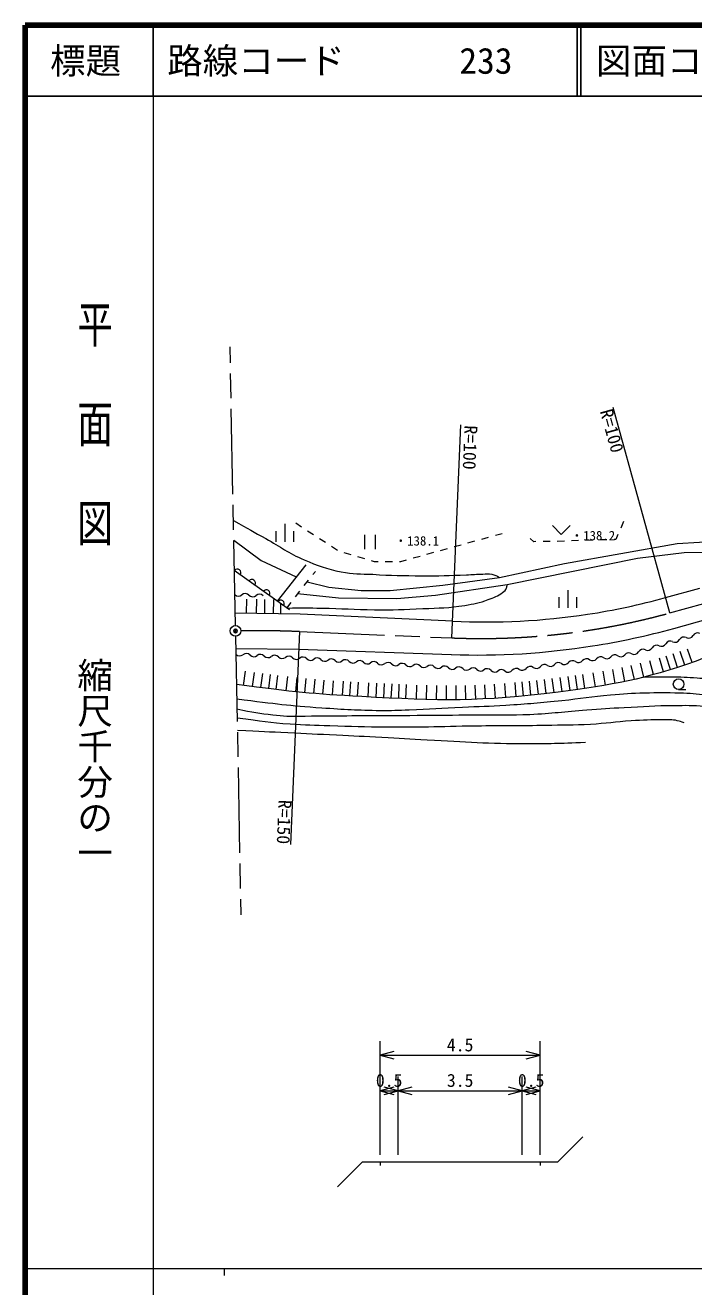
# Model space of a CAD drawing. Units: millimetres, scale not verified, with parts at other scales. Extents: x 40000 to 680000, y 20000 to 380000.
# Drawn here: x 40000 to 134153, y 202409 to 380000 of the extents above; entities that cross this region are included whole.
import ezdxf
from ezdxf.enums import TextEntityAlignment as Align

# ---------------------------------------------------------------- set-up
doc = ezdxf.new("R2010")
doc.units = ezdxf.units.MM
doc.header["$LTSCALE"] = 1000
doc.header["$PDMODE"] = 32
doc.header["$PDSIZE"] = 500
doc.linetypes.add('CHAIN', pattern=[18.5, 12, -1.5, 3.5, -1.5])
for name, color, linetype, lineweight in [('M-BGD', 7, 'Continuous', 13), ('M-BMK', 2, 'CHAIN', 13), ('M-BMK-SRVR', 3, 'Continuous', 13), ('M-STR-HTXT', 7, 'Continuous', 13), ('M-TTL', 2, 'Continuous', 140), ('M-TTL-BAND', 7, 'Continuous', 13), ('M-TTL-LINE', 7, 'Continuous', 25)]:
    doc.layers.add(name, color=color, linetype=linetype, lineweight=lineweight)
doc.layers.add('M-OTRS', color=6, linetype='Continuous')
doc.layers.add('M-TTL-TXT', color=7, linetype='Continuous')
doc.styles.add('@ＭＳ ゴシック', font='')
doc.styles.add('ＭＳ ゴシック', font='')
doc.styles.get('@ＭＳ ゴシック').set_extended_font_data('@MS Gothic')
doc.styles.get('ＭＳ ゴシック').set_extended_font_data('MS Gothic')

msp = doc.modelspace()

# ---------------------------------------------------------------- linework, layer by layer
at = {"layer": 'M-BGD'}
for p, q in [((130766, 297260), (122797, 326182)), ((100090, 293752), (101324, 323727)), ((76585, 307295), (76585, 309795)), ((78091, 309929), (78930, 309385)), ((114239, 309580), (115489, 308330)), ((116739, 309580), (115489, 308330)), ((124247, 310144), (123857, 309223)), ((69368, 307500), (73231, 304626)), ((75335, 307295), (75335, 308795)), ((77835, 307295), (77835, 308795)), ((79770, 308841), (80609, 308297)), ((81448, 307753), (82287, 307209)), ((87802, 308261), (87802, 306261)), ((89302, 308261), (89302, 306261)), ((102356, 307135), (103320, 307401)), ((104283, 307667), (105247, 307934)), ((106211, 308200), (107175, 308466)), ((111636, 307295), (111096, 307752)), ((111929, 307300), (111636, 307295)), ((113929, 307329), (112929, 307315)), ((115928, 307377), (114929, 307344)), ((117927, 307442), (116928, 307409)), ((119926, 307506), (118927, 307474)), ((121925, 307571), (120926, 307539)), ((123175, 307612), (122925, 307604)), ((123467, 308302), (123175, 307612)), ((131793, 307026), (138139, 307422)), ((83126, 306665), (83965, 306122)), ((84886, 305756), (85846, 305477)), ((96572, 305537), (97536, 305803)), ((98500, 306070), (99464, 306336)), ((100428, 306602), (101392, 306869)), ((115967, 304249), (131793, 307026)), ((132801, 305708), (126238, 304921)), ((141039, 305859), (132801, 305708)), ((73231, 304626), (78167, 302335)), ((79502, 304018), (75468, 298931)), ((86807, 305198), (87767, 304918)), ((88727, 304639), (89135, 304521)), ((89135, 304521), (89710, 304521)), ((90710, 304521), (91710, 304521)), ((92710, 304521), (92893, 304521)), ((92893, 304521), (93681, 304738)), ((94645, 305005), (95608, 305271)), ((106814, 302257), (115967, 304249)), ((126238, 304921), (107855, 301238)), ((77203, 297685), (69448, 303255)), ((80516, 302686), (80858, 303122)), ((98793, 301156), (106814, 302257)), ((78052, 299535), (78668, 300322)), ((79284, 301110), (79900, 301898)), ((79702, 301645), (82750, 300878)), ((82750, 300878), (87291, 300402)), ((87291, 300402), (91377, 300442)), ((91377, 300442), (98793, 301156)), ((107855, 301238), (97775, 299698)), ((116444, 297987), (116444, 300487)), ((130168, 299429), (134988, 300757)), ((71173, 297211), (71205, 299211)), ((72574, 297189), (72606, 299188)), ((73723, 297170), (73755, 299170)), ((74957, 297150), (74989, 299150)), ((75993, 297133), (76016, 298537)), ((76820, 297959), (77436, 298747)), ((84113, 299363), (78365, 299935)), ((92351, 299262), (84113, 299363)), ((97775, 299698), (92351, 299262)), ((115194, 297987), (115194, 299487)), ((117694, 297987), (117694, 299487)), ((78733, 297089), (69561, 297237)), ((100210, 296097), (78709, 297090)), ((131363, 295090), (136184, 296419)), ((78608, 294637), (77373, 264663)), ((69655, 292238), (78531, 292183)), ((78507, 292184), (100016, 291406)), ((131850, 289593), (131238, 291497)), ((132872, 289927), (132239, 291825)), ((133931, 290286), (133280, 292177)), ((124454, 287618), (124045, 289576)), ((125793, 287912), (125345, 289861)), ((127136, 288235), (126648, 290175)), ((128500, 288593), (127972, 290522)), ((129899, 288991), (129334, 290910)), ((130861, 289281), (130271, 291192)), ((70747, 287072), (71015, 289054)), ((72016, 286902), (72278, 288884)), ((73193, 286748), (73449, 288731)), ((74290, 286608), (74539, 288592)), ((75318, 286481), (75558, 288466)), ((76754, 286313), (76978, 288300)), ((78097, 286167), (78303, 288157)), ((79383, 286041), (79569, 288032)), ((80650, 285929), (80816, 287922)), ((81934, 285828), (82082, 287823)), ((83273, 285734), (83406, 287730)), ((112268, 285789), (112044, 287776)), ((113360, 285916), (113123, 287902)), ((114484, 286054), (114233, 288038)), ((115616, 286200), (115356, 288183)), ((116726, 286348), (116459, 288330)), ((117793, 286494), (117516, 288475)), ((118822, 286641), (118533, 288620)), ((120303, 286866), (119991, 288842)), ((121725, 287101), (121385, 289072)), ((123103, 287350), (122731, 289315)), ((84703, 285643), (84825, 287639)), ((85725, 285581), (85843, 287578)), ((86816, 285518), (86930, 287515)), ((88285, 285435), (88396, 287432)), ((89407, 285374), (89513, 287371)), ((90497, 285317), (90599, 287315)), ((91559, 285265), (91654, 287263)), ((92594, 285218), (92682, 287216)), ((93605, 285175), (93684, 287174)), ((95083, 285122), (95148, 287121)), ((96522, 285082), (96569, 287081)), ((97931, 285055), (97958, 287055)), ((99318, 285044), (99323, 287044)), ((100693, 285050), (100673, 287049)), ((102063, 285072), (102018, 287071)), ((103438, 285112), (103366, 287111)), ((104826, 285171), (104727, 287169)), ((106236, 285251), (106110, 287247)), ((107676, 285351), (107524, 287345)), ((109156, 285474), (108978, 287466)), ((110169, 285568), (109975, 287559)), ((111205, 285673), (110996, 287662)), ((132016, 286497), (133016, 286497))]:
    msp.add_line(p, q, dxfattribs=at)
msp.add_circle((132016, 287247), 750, dxfattribs=at)
for centre, radius, start, end in [((69893, 302935), 500, 324.30771, 144.30771), ((71923, 301477), 500, 324.30771, 144.30771), ((73954, 300018), 500, 324.30771, 144.30771), ((70033, 300353), 725, 224.01749, 311.22313), ((70989, 299263), 725, 44.01749, 131.22313), ((72032, 300270), 725, 224.01749, 311.22313), ((72987, 299180), 725, 44.01749, 131.22313), ((75984, 298560), 500, 324.30771, 144.30771), ((104205, 393668), 97750, 278.81425, 285.4031), ((104705, 393693), 97700, 267.34913, 278.52211), ((104205, 393668), 102250, 278.81425, 285.4031), ((130847, 292576), 725, 63.06861, 150.27425), ((131503, 293868), 725, 243.06861, 330.27425), ((132763, 293149), 725, 63.06861, 150.27425), ((133419, 294442), 725, 243.06861, 330.27425), ((134678, 293723), 725, 63.06861, 150.27425), ((70202, 291947), 725, 222.77388, 309.97952), ((71134, 290836), 725, 42.77388, 129.97952), ((72198, 291821), 725, 222.77388, 309.97952), ((73130, 290710), 725, 42.77388, 129.97952), ((75126, 290583), 725, 42.77388, 129.97952), ((103705, 393637), 102298, 267.92058, 279.09354), ((123022, 290641), 725, 54.21081, 141.41645), ((123870, 291817), 725, 234.21081, 321.41645), ((125003, 290913), 725, 54.21081, 141.41645), ((125756, 292147), 725, 243.06861, 330.27425), ((127015, 291428), 725, 63.06861, 150.27425), ((127671, 292721), 725, 243.06861, 330.27425), ((128931, 292002), 725, 63.06861, 150.27425), ((129587, 293295), 725, 243.06861, 330.27425), ((74194, 291695), 725, 222.77388, 309.97952), ((76190, 291568), 725, 222.77388, 309.97952), ((77122, 290457), 725, 42.77388, 129.97952), ((78186, 291442), 725, 222.77388, 309.97952), ((79118, 290331), 725, 42.77388, 129.97952), ((80182, 291315), 725, 222.77388, 309.97952), ((81114, 290204), 725, 42.77388, 129.97952), ((82178, 291189), 725, 222.77388, 309.97952), ((83110, 290078), 725, 42.77388, 129.97952), ((84174, 291063), 725, 222.77388, 309.97952), ((85106, 289952), 725, 42.77388, 129.97952), ((86170, 290936), 725, 222.77388, 309.97952), ((87102, 289825), 725, 42.77388, 129.97952), ((88166, 290810), 725, 222.77388, 309.97952), ((89098, 289699), 725, 42.77388, 129.97952), ((90162, 290683), 725, 222.77388, 309.97952), ((91094, 289572), 725, 42.77388, 129.97952), ((92158, 290557), 725, 222.77388, 309.97952), ((93090, 289446), 725, 42.77388, 129.97952), ((94154, 290431), 725, 222.77388, 309.97952), ((95086, 289320), 725, 42.77388, 129.97952), ((96150, 290304), 725, 222.77388, 309.97952), ((97082, 289193), 725, 42.77388, 129.97952), ((98146, 290178), 725, 222.77388, 309.97952), ((99078, 289067), 725, 42.77388, 129.97952), ((100142, 290051), 725, 222.77388, 309.97952), ((101074, 288940), 725, 42.77388, 129.97952), ((103070, 288814), 725, 42.77388, 129.97952), ((111133, 289009), 725, 54.21081, 141.41645), ((111981, 290185), 725, 234.21081, 321.41645), ((113115, 289281), 725, 54.21081, 141.41645), ((113963, 290457), 725, 234.21081, 321.41645), ((115096, 289553), 725, 54.21081, 141.41645), ((115944, 290729), 725, 234.21081, 321.41645), ((117077, 289825), 725, 54.21081, 141.41645), ((117925, 291001), 725, 234.21081, 321.41645), ((119059, 290097), 725, 54.21081, 141.41645), ((119907, 291273), 725, 234.21081, 321.41645), ((121040, 290369), 725, 54.21081, 141.41645), ((121888, 291545), 725, 234.21081, 321.41645), ((102138, 289925), 725, 222.77388, 309.97952), ((104134, 289799), 725, 222.77388, 309.97952), ((105066, 288688), 725, 42.77388, 129.97952), ((106130, 289672), 725, 222.77388, 309.97952), ((107062, 288561), 725, 42.77388, 129.97952), ((108018, 289642), 725, 234.21081, 321.41645), ((109152, 288737), 725, 54.21081, 141.41645), ((110000, 289914), 725, 234.21081, 321.41645)]:
    msp.add_arc(centre, radius, start, end, dxfattribs=at)
for points, knots in [([(69316, 310275), (71542, 309036), (72100, 308726), (73884, 307733), (75986, 306565), (77059, 305700), (79266, 304744), (81237, 303890), (82395, 303489), (84498, 303050), (86198, 302694), (87197, 302798), (88932, 302701), (91634, 302549), (93152, 302508), (95858, 302502), (98306, 302496), (99678, 302528), (102124, 302624), (103033, 302660), (103540, 302723), (104449, 302747), (104935, 302759), (105217, 302828), (105693, 302726), (106157, 302627), (106352, 302519), (106814, 302257)], [0, 0, 0, 0, 1, 1, 1, 2, 2, 2, 3, 3, 3, 4, 4, 4, 5, 5, 5, 6, 6, 6, 7, 7, 7, 8, 8, 8, 9, 9, 9, 9]), ([(76820, 297959), (79202, 297978), (79825, 297974), (81751, 297951), (84651, 297916), (86272, 297737), (89172, 297719), (91840, 297702), (93337, 297726), (96000, 297874), (98309, 298002), (99623, 297943), (101901, 298337), (103197, 298562), (103957, 298634), (105173, 299136), (106005, 299480), (106552, 299579), (107238, 300163), (107486, 300374), (107690, 300477), (107791, 300787), (107845, 300956), (107862, 301050), (107855, 301238)], [0, 0, 0, 0, 1, 1, 1, 2, 2, 2, 3, 3, 3, 4, 4, 4, 5, 5, 5, 6, 6, 6, 7, 7, 7, 8, 8, 8, 8]), ([(143839, 293539), (143290, 293713), (143015, 293694), (142480, 293737), (139115, 294006), (137663, 291590), (134476, 290476), (127139, 287911), (122766, 287126), (115059, 286128), (104338, 284739), (98183, 284874), (87390, 285485), (80478, 285877), (77998, 286080), (69750, 287207)], [0, 0, 0, 0, 1, 1, 1, 2, 2, 2, 3, 3, 3, 4, 4, 4, 5, 5, 5, 5]), ([(127136, 288235), (128948, 288280), (129435, 288292), (130908, 288272), (132369, 288252), (133189, 288245), (134645, 288135), (135694, 288056), (136281, 287991), (137319, 287826), (138334, 287665), (138930, 287641), (139891, 287278), (140828, 286924), (141310, 286599), (142119, 286009), (142908, 285434), (143181, 285153), (143971, 284329)], [0, 0, 0, 0, 1, 1, 1, 2, 2, 2, 3, 3, 3, 4, 4, 4, 5, 5, 5, 6, 6, 6, 6]), ([(69789, 285177), (75501, 284463), (77066, 284227), (81756, 283915), (84984, 283701), (86796, 283587), (90031, 283546), (91602, 283526), (92482, 283586), (94052, 283638), (96988, 283735), (98630, 283871), (101564, 284008), (103956, 284120), (105299, 284135), (107689, 284285), (110782, 284480), (112511, 284646), (115594, 284956), (118261, 285223), (119742, 285508), (122412, 285741), (124286, 285905), (125339, 285975), (127220, 286019), (129151, 286064), (130235, 286086), (132166, 286019), (133650, 285968), (134481, 285907), (135957, 285741), (137165, 285606), (137866, 285605), (139031, 285256), (140199, 284905), (140649, 284651), (141874, 283962)], [0, 0, 0, 0, 1, 1, 1, 2, 2, 2, 3, 3, 3, 4, 4, 4, 5, 5, 5, 6, 6, 6, 7, 7, 7, 8, 8, 8, 9, 9, 9, 10, 10, 10, 11, 11, 11, 12, 12, 12, 12]), ([(69815, 283774), (72155, 283260), (72892, 283140), (74890, 282912), (77759, 282585), (79393, 282803), (82280, 282784), (84635, 282767), (85955, 282822), (88310, 282835), (91427, 282853), (93173, 282841), (96290, 282861), (99317, 282880), (101012, 282912), (104039, 282938), (106785, 282961), (108325, 282884), (111070, 282989), (114204, 283108), (115946, 283409), (119075, 283630), (121129, 283775), (122279, 283864), (124335, 283964), (127091, 284098), (128633, 284237), (131392, 284246), (133056, 284252), (133998, 284316), (135651, 284118), (137111, 283942), (137651, 283821), (139346, 283399)], [0, 0, 0, 0, 1, 1, 1, 2, 2, 2, 3, 3, 3, 4, 4, 4, 5, 5, 5, 6, 6, 6, 7, 7, 7, 8, 8, 8, 9, 9, 9, 10, 10, 10, 11, 11, 11, 11]), ([(132803, 281783), (132373, 281956), (132216, 281996), (131828, 282091), (131067, 282276), (130610, 282217), (129826, 282219), (128071, 282224), (127087, 282179), (125336, 282065), (123088, 281919), (121837, 281713), (119588, 281578), (117137, 281430), (115758, 281467), (113302, 281424), (109764, 281361), (107782, 281385), (104244, 281347), (99022, 281290), (96098, 281134), (90876, 281167), (87758, 281187), (86012, 281269), (82896, 281372), (80710, 281445), (79484, 281451), (77302, 281603), (74375, 281808), (73384, 281971), (69840, 282465)], [0, 0, 0, 0, 1, 1, 1, 2, 2, 2, 3, 3, 3, 4, 4, 4, 5, 5, 5, 6, 6, 6, 7, 7, 7, 8, 8, 8, 9, 9, 9, 10, 10, 10, 10]), ([(69872, 280757), (73330, 280596), (74197, 280556), (76969, 280423), (79645, 280295), (81144, 280219), (83820, 280089), (86315, 279968), (87714, 279914), (90209, 279781), (92715, 279648), (94117, 279522), (96624, 279397), (102103, 279123), (105173, 278865), (110659, 278883), (113887, 278894), (114969, 278903), (118921, 279063)], [0, 0, 0, 0, 1, 1, 1, 2, 2, 2, 3, 3, 3, 4, 4, 4, 5, 5, 5, 6, 6, 6, 6])]:
    msp.add_open_spline(points, degree=3, knots=knots, dxfattribs=at)
at = {"layer": 'M-BMK'}
for p, q in [((69594, 295488), (68855, 334731)), ((130766, 297260), (135586, 298588)), ((69623, 293988), (70362, 254745)), ((78608, 294637), (100090, 293752))]:
    msp.add_line(p, q, dxfattribs=at)
for centre, radius, start, end in [((104205, 393668), 100000, 267.64156, 285.4031), ((72435, 144764), 150000, 87.64156, 90.79334)]:
    msp.add_arc(centre, radius, start, end, dxfattribs=at)
at = {"layer": 'M-BMK-SRVR'}
msp.add_circle((69608, 294738), 750, dxfattribs=at)
msp.add_point((69608, 294738), dxfattribs=at)
msp.add_point((69608, 294738), dxfattribs=at)
at = {"layer": 'M-OTRS'}
msp.add_point((69608, 294738), dxfattribs=at)
at = {"layer": 'M-STR-HTXT'}
for p, q in [((90000, 221000), (90000, 237000)), ((112500, 221000), (112500, 237000)), ((91932, 235518), (90000, 235000)), ((90000, 235000), (112500, 235000)), ((90000, 235000), (91932, 234482)), ((112500, 235000), (110568, 235518)), ((110568, 234482), (112500, 235000)), ((90000, 221000), (90000, 232000)), ((92500, 221000), (92500, 232000)), ((110000, 221000), (110000, 232000)), ((112500, 221000), (112500, 232000)), ((91932, 230518), (90000, 230000)), ((90000, 230000), (92500, 230000)), ((90000, 230000), (91932, 229482)), ((92500, 230000), (90568, 230518)), ((90568, 229482), (92500, 230000)), ((94432, 230518), (92500, 230000)), ((92500, 230000), (110000, 230000)), ((92500, 230000), (94432, 229482)), ((110000, 230000), (108068, 230518)), ((108068, 229482), (110000, 230000)), ((111932, 230518), (110000, 230000)), ((110000, 230000), (112500, 230000)), ((110000, 230000), (111932, 229482)), ((112500, 230000), (110568, 230518)), ((110568, 229482), (112500, 230000)), ((118536, 223536), (115000, 220000)), ((87500, 220000), (83964, 216464)), ((87500, 220000), (90000, 220000)), ((90000, 220000), (92500, 220000)), ((90000, 220000), (90000, 219500)), ((92500, 220000), (110000, 220000)), ((110000, 220000), (112500, 220000)), ((112500, 220000), (112500, 219500)), ((112500, 220000), (115000, 220000))]:
    msp.add_line(p, q, dxfattribs=at)
at = {"layer": 'M-TTL'}
for p, q in [((40000, 380000), (40000, 20000)), ((680000, 380000), (40000, 380000))]:
    msp.add_line(p, q, dxfattribs=at)
at = {"layer": 'M-TTL-BAND'}
for p, q in [((58000, 370000), (58000, 20000)), ((40000, 205000), (579000, 205000)), ((68000, 205000), (68000, 204000))]:
    msp.add_line(p, q, dxfattribs=at)
at = {"layer": 'M-TTL-LINE'}
for p, q in [((58000, 380000), (58000, 370000)), ((117750, 380000), (117750, 370000)), ((118250, 380000), (118250, 370000)), ((40000, 370000), (680000, 370000))]:
    msp.add_line(p, q, dxfattribs=at)

# ---------------------------------------------------------------- texts
at = {"layer": 'M-BGD', "style": 'ＭＳ ゴシック'}
for s, rotation, p in [('R=100', 285.403, (120387, 325518)), ('R=100', 267.642, (101324, 323727)), ('R=150', 267.642, (75133, 271010))]:
    msp.add_text(s, height=1833, rotation=rotation, dxfattribs=at).set_placement(p, align=Align.BOTTOM_LEFT)
for s, p in [('・138.1', (91992, 307415)), ('・138.2', (116788, 308157))]:
    msp.add_text(s, height=1320, dxfattribs=at).set_placement(p, align=Align.MIDDLE_LEFT)
at = {"layer": 'M-STR-HTXT', "style": 'ＭＳ ゴシック'}
for s, p in [('4.5', (101250, 235000)), ('0.5', (91250, 230000)), ('3.5', (101250, 230000)), ('0.5', (111250, 230000))]:
    msp.add_text(s, height=1833, dxfattribs=at).set_placement(p, align=Align.BOTTOM_CENTER)
at = {"layer": 'M-TTL-BAND', "style": '@ＭＳ ゴシック', "width": 1.4}
msp.add_text('平  面  図', height=3666, rotation=270, dxfattribs=at).set_placement((49777, 306475), align=Align.MIDDLE_RIGHT)
at = {"layer": 'M-TTL-BAND', "style": '@ＭＳ ゴシック'}
msp.add_text('縮尺千分の一', height=3666, rotation=270, dxfattribs=at).set_placement((49777, 261030), align=Align.MIDDLE_RIGHT)
at = {"layer": 'M-TTL-TXT', "style": 'ＭＳ ゴシック'}
msp.add_text('標題', height=3666, dxfattribs=at).set_placement((48500, 375000), align=Align.MIDDLE_CENTER)
for s, p in [('路線コード', (60000, 375000)), ('233', (101142, 375000)), ('図面コード', (120380, 375000))]:
    msp.add_text(s, height=3666, dxfattribs=at).set_placement(p, align=Align.MIDDLE_LEFT)

doc.saveas('drawing.dxf')
